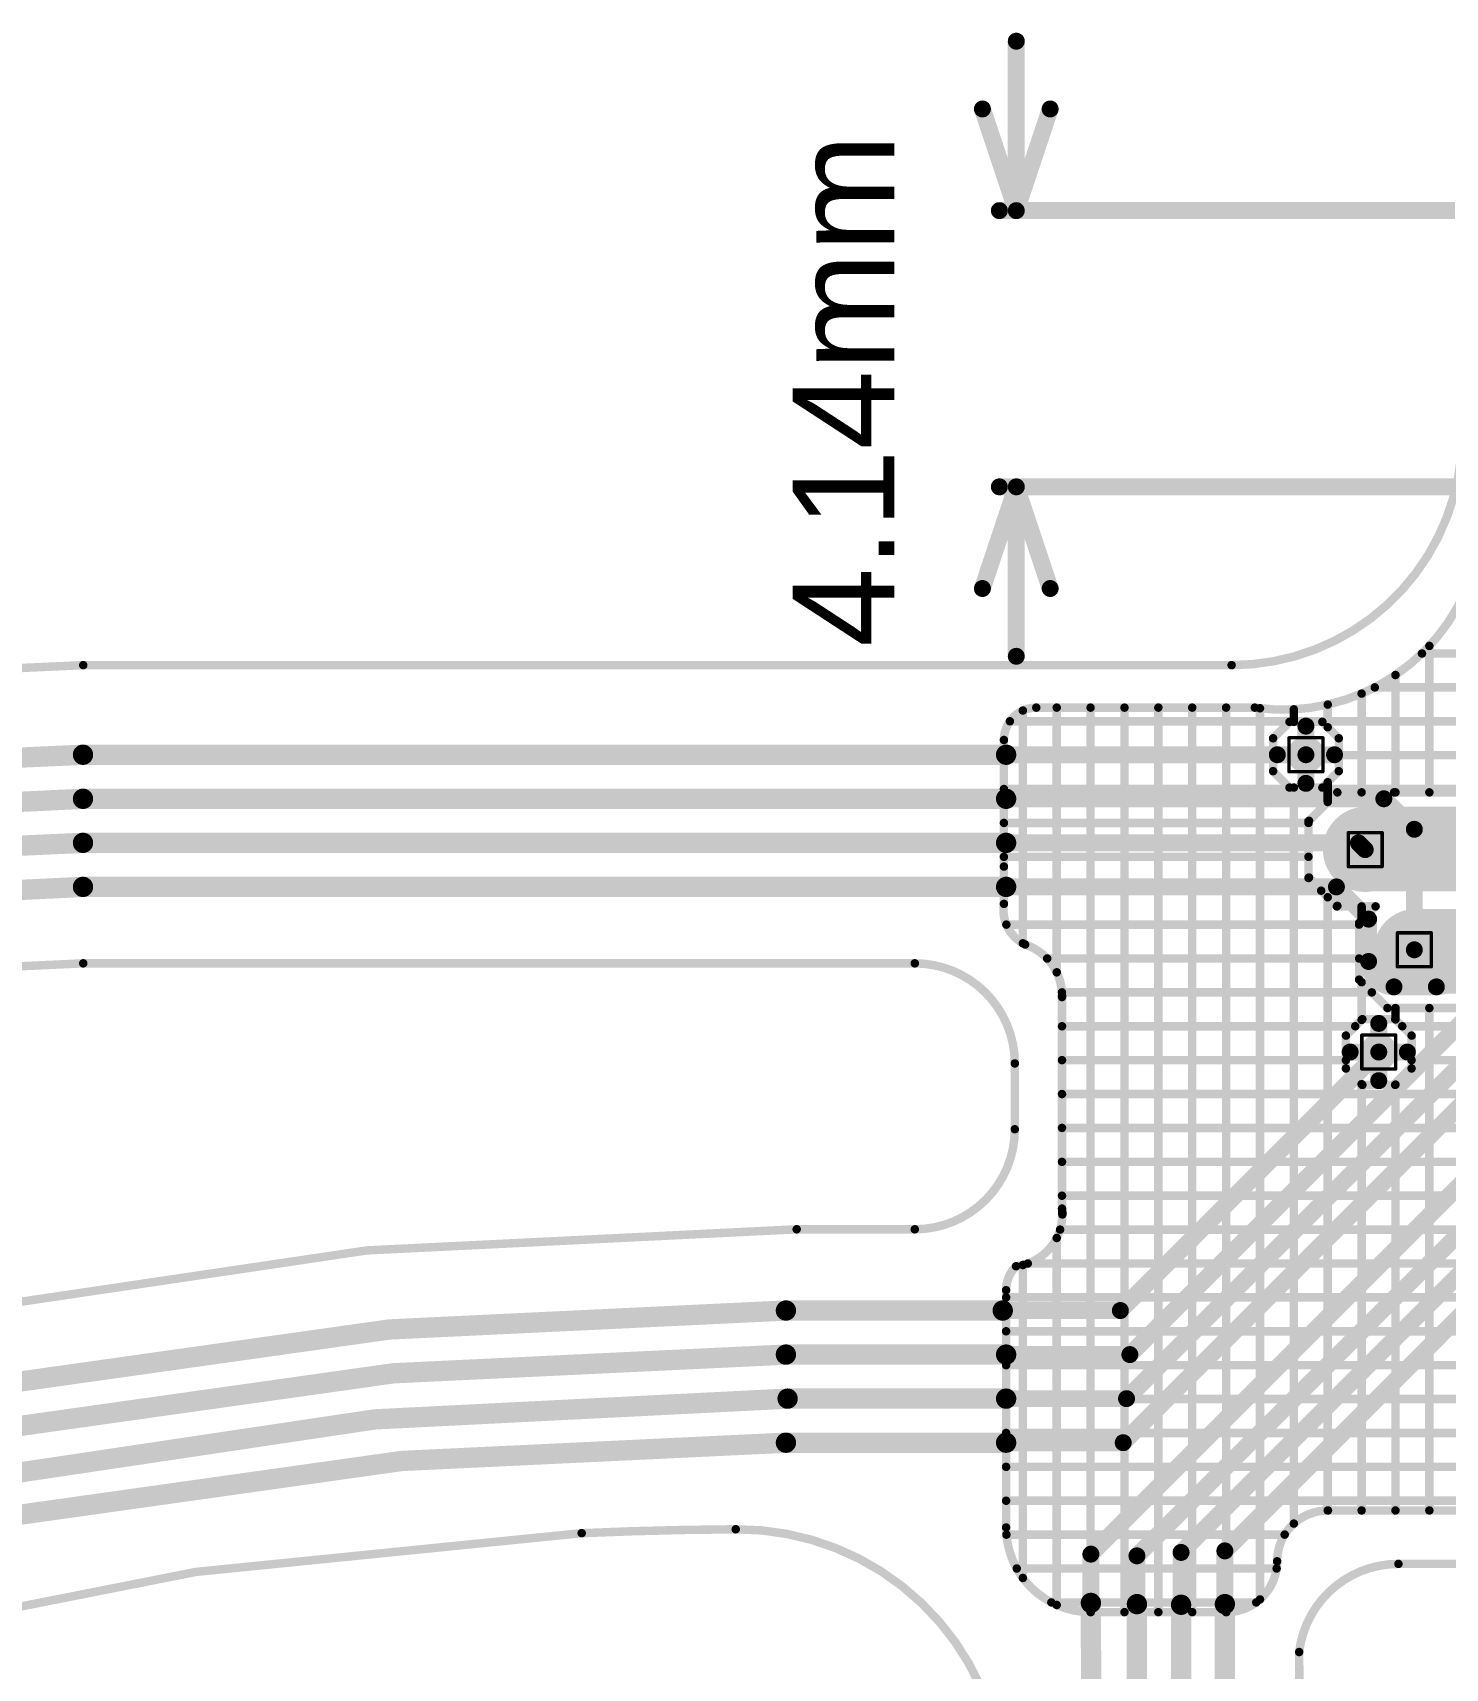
# Model space of a CAD drawing. Header units: inches. Extents: x -3.9 to 9.5, y -7 to 2.6.
# Drawn here: x -0.844 to -0.01, y -0.864 to 0.101 of the extents above; entities that cross this region are included whole.
import ezdxf

# ---------------------------------------------------------------- set-up
doc = ezdxf.new("R2010")
doc.units = ezdxf.units.IN
doc.header["$MEASUREMENT"] = 0
for name, color, linetype in [('Board Outline', 216, 'Continuous'), ('Bottom Layer', 5, 'Continuous'), ('Bottom Solder', 6, 'Continuous'), ('Dimension', 6, 'Continuous'), ('Drill Drawing', 1, 'Continuous'), ('Top Layer', 1, 'Continuous'), ('Top Solder', 216, 'Continuous'), ('Via Holes', 16, 'Continuous')]:
    doc.layers.add(name, color=color, linetype=linetype)
doc.styles.add('Arial', font='', dxfattribs={"height": 0.2})
doc.styles.get('Arial').set_extended_font_data('Arial')

msp = doc.modelspace()

# ---------------------------------------------------------------- hatches: boundary and pattern name
at = {"layer": 'Bottom Layer'}
h = msp.add_hatch(color=5, dxfattribs=at)
edge = h.paths.add_edge_path()
edge.add_arc((-0.0922452, -0.3251133), 0.0068897, 0, 360)
h = msp.add_hatch(color=5, dxfattribs=at)
edge = h.paths.add_edge_path()
edge.add_arc((-0.0572452, -0.3811133), 0.0068897, 0, 360)
h = msp.add_hatch(color=5, dxfattribs=at)
edge = h.paths.add_edge_path()
edge.add_arc((-0.0282452, -0.4402235), 0.0068897, 0, 360)
h = msp.add_hatch(color=5, dxfattribs=at)
edge = h.paths.add_edge_path()
edge.add_arc((-0.0492452, -0.500565), 0.0068897, 0, 360)
at = {"layer": 'Bottom Solder'}
h = msp.add_hatch(color=6, dxfattribs=at)
edge = h.paths.add_edge_path()
edge.add_arc((-0.0922452, -0.3251133), 0.0108897, 0, 360)
h = msp.add_hatch(color=6, dxfattribs=at)
edge = h.paths.add_edge_path()
edge.add_arc((-0.0572452, -0.3811133), 0.0108897, 0, 360)
h = msp.add_hatch(color=6, dxfattribs=at)
edge = h.paths.add_edge_path()
edge.add_arc((-0.0282452, -0.4402235), 0.0108897, 0, 360)
h = msp.add_hatch(color=6, dxfattribs=at)
edge = h.paths.add_edge_path()
edge.add_arc((-0.0492452, -0.500565), 0.0108897, 0, 360)
at = {"layer": 'Top Layer'}
h = msp.add_hatch(color=1, dxfattribs=at)
edge = h.paths.add_edge_path()
edge.add_arc((-0.0922452, -0.3251133), 0.0068897, 0, 360)
h = msp.add_hatch(color=1, dxfattribs=at)
edge = h.paths.add_edge_path()
edge.add_arc((-0.0572452, -0.3811133), 0.0068897, 0, 360)
h = msp.add_hatch(color=1, dxfattribs=at)
edge = h.paths.add_edge_path()
edge.add_arc((-0.0282452, -0.4402235), 0.0068897, 0, 360)
h = msp.add_hatch(color=1, dxfattribs=at)
edge = h.paths.add_edge_path()
edge.add_arc((-0.0492452, -0.500565), 0.0068897, 0, 360)
at = {"layer": 'Top Solder'}
h = msp.add_hatch(color=216, dxfattribs=at)
edge = h.paths.add_edge_path()
edge.add_arc((-0.0922452, -0.3251133), 0.0108897, 0, 360)
h = msp.add_hatch(color=216, dxfattribs=at)
edge = h.paths.add_edge_path()
edge.add_arc((-0.0572452, -0.3811133), 0.0108897, 0, 360)
h = msp.add_hatch(color=216, dxfattribs=at)
edge = h.paths.add_edge_path()
edge.add_arc((-0.0282452, -0.4402235), 0.0108897, 0, 360)
h = msp.add_hatch(color=216, dxfattribs=at)
edge = h.paths.add_edge_path()
edge.add_arc((-0.0492452, -0.500565), 0.0108897, 0, 360)
at = {"layer": 'Via Holes'}
h = msp.add_hatch(color=7, dxfattribs=at)
edge = h.paths.add_edge_path()
edge.add_arc((-0.0922452, -0.3251133), 0.003937, 0, 360)
h = msp.add_hatch(color=7, dxfattribs=at)
edge = h.paths.add_edge_path()
edge.add_arc((-0.0572452, -0.3811133), 0.003937, 0, 360)
h = msp.add_hatch(color=7, dxfattribs=at)
edge = h.paths.add_edge_path()
edge.add_arc((-0.0282452, -0.4402235), 0.003937, 0, 360)
h = msp.add_hatch(color=7, dxfattribs=at)
edge = h.paths.add_edge_path()
edge.add_arc((-0.0492452, -0.500565), 0.003937, 0, 360)

# ---------------------------------------------------------------- linework, layer by layer
at = {"layer": 'Board Outline', "const_width": 0.005}
for points in [[(5e-07, -0.1361202, -0.4142135623828077), (-0.1361192, -0.2722399)], [(-3.551126, -3.0092175, -0.4142195751567328), (-0.8140922, -0.2722399)], [(-3.3751418, -3.0092175, -0.4142199883427267), (-0.8140922, -0.4482241)], [(-0.3231746, -0.4482241, -0.4142135623730951), (-0.2641195, -0.5072792)], [(-0.2641195, -0.5461225, -0.4142135623730951), (-0.3231746, -0.6051776)], [(-2.9821496, -3.1944692, -0.4142090794588383), (-0.3928977, -0.6051777)], [(-0.5198362, -0.7845048, -0.0094298482993003), (-0.4288891, -0.7822143)], [(-0.428889, -0.7822142, -0.4041484180288247), (-0.2705445, -0.9332669)], [(-2.8061654, -3.1944692, -0.3988783474049679), (-0.5198361, -0.7845047)], [(-0.0962543, -0.8546561, -0.3796200265151697), (-0.0376206, -0.8026434)]]:
    msp.add_lwpolyline(points, format="xyb", dxfattribs=at)
for points in [[(-0.8140922, -0.2722398), (-0.1361192, -0.2722398)], [(-0.8140922, -0.4482241), (-0.3231746, -0.4482241)], [(-0.2641195, -0.5461225), (-0.2641195, -0.5072792)], [(-0.3928977, -0.6051777), (-0.3231746, -0.6051777)], [(-0.0376206, -0.8026434), (0.001788, -0.8026434)], [(-0.0962543, -0.8546561), (-0.0958422, -0.8982765)]]:
    msp.add_lwpolyline(points, dxfattribs=at)
at = {"layer": 'Board Outline', "const_width": 0.0025}
for points in [[(-0.8153422, -0.2722398, 1), (-0.8128422, -0.2722398, 1)], [(-0.8153422, -0.2722399, 1), (-0.8128422, -0.2722399, 1)], [(-0.1373692, -0.2722398, 1), (-0.1348692, -0.2722398, 1)], [(-0.1373692, -0.2722399, 1), (-0.1348692, -0.2722399, 1)], [(-0.8153422, -0.4482241, 1), (-0.8128422, -0.4482241, 1)], [(-0.8153422, -0.4482241, 1), (-0.8128422, -0.4482241, 1)], [(-0.3244246, -0.4482241, 1), (-0.3219246, -0.4482241, 1)], [(-0.3244246, -0.4482241, 1), (-0.3219246, -0.4482241, 1)], [(-0.2653695, -0.5072792, 1), (-0.2628695, -0.5072792, 1)], [(-0.2653695, -0.5072792, 1), (-0.2628695, -0.5072792, 1)], [(-0.2653695, -0.5461225, 1), (-0.2628695, -0.5461225, 1)], [(-0.2653695, -0.5461225, 1), (-0.2628695, -0.5461225, 1)], [(-0.3941477, -0.6051777, 1), (-0.3916477, -0.6051777, 1)], [(-0.3941477, -0.6051777, 1), (-0.3916477, -0.6051777, 1)], [(-0.3244246, -0.6051776, 1), (-0.3219246, -0.6051776, 1)], [(-0.3244246, -0.6051777, 1), (-0.3219246, -0.6051777, 1)], [(-0.4301391, -0.7822143, 1), (-0.4276391, -0.7822143, 1)], [(-0.430139, -0.7822142, 1), (-0.427639, -0.7822142, 1)], [(-0.5210862, -0.7845048, 1), (-0.5185862, -0.7845048, 1)], [(-0.5210861, -0.7845047, 1), (-0.5185861, -0.7845047, 1)], [(-0.0388706, -0.8026434, 1), (-0.0363706, -0.8026434, 1)], [(-0.0388706, -0.8026434, 1), (-0.0363706, -0.8026434, 1)], [(-0.0975043, -0.8546561, 1), (-0.0950043, -0.8546561, 1)], [(-0.0975043, -0.8546561, 1), (-0.0950043, -0.8546561, 1)]]:
    msp.add_lwpolyline(points, format="xyb", close=True, dxfattribs=at)
at = {"layer": 'Bottom Layer'}
for points, const_width in [([(-3.5013654, -3.0092175, -0.4142135623730951), (-0.8142452, -0.3251133)], 0.012), ([(-3.4760404, -3.0091133, -0.4142135513537978), (-0.8142452, -0.3511134)], 0.012), ([(-3.4504499, -3.0091133, -0.4142135734834939), (-0.8142452, -0.3771133)], 0.012), ([(-3.4240733, -3.0083286, -0.4142135286851717), (-0.8142454, -0.4031134)], 0.012), ([(-0.0402452, -0.4621133, -0.4142135623730951), (-0.0552452, -0.4471133)], 0.01), ([(-0.0002452, -0.4471133, -0.4142135623730951), (-0.0152452, -0.4621133)], 0.01), ([(-2.9326547, -3.1941133, -0.4142135739342706), (-0.3992452, -0.6531133)], 0.012), ([(-2.9070641, -3.1941133, -0.4142135623897687), (-0.3992452, -0.6791134)], 0.012), ([(-2.8814735, -3.1936967, -0.4142135505909564), (-0.3982452, -0.7051133)], 0.012), ([(-2.8544696, -3.1926964, -0.4142135861855677), (-0.3992452, -0.7311134)], 0.012)]:
    msp.add_lwpolyline(points, format="xyb", dxfattribs=dict(at, const_width=const_width))
for points, const_width in [([(-0.8142452, -0.3251133), (-0.2692452, -0.3251133)], 0.012), ([(-0.2692452, -0.3251133), (-0.0922452, -0.3251133)], 0.01), ([(-0.8142452, -0.3511134), (-0.2692452, -0.3511134)], 0.012), ([(-0.2692452, -0.3511134), (-0.0462451, -0.3511134)], 0.01), ([(-0.0462451, -0.3511134), (-0.0282452, -0.3691133)], 0.01), ([(-0.0282452, -0.4402235), (-0.0282452, -0.3691133)], 0.01), ([(-0.8142452, -0.3771133), (-0.2692452, -0.3771133)], 0.012), ([(-0.2692452, -0.3771133), (-0.0612452, -0.3771133)], 0.01), ([(-0.0612452, -0.3771133), (-0.0572452, -0.3811133)], 0.01), ([(-0.8142452, -0.4031133), (-0.2692452, -0.4031133)], 0.012), ([(-0.2692452, -0.4031133), (-0.0742451, -0.4031133)], 0.01), ([(-0.0742451, -0.4031133), (-0.0552452, -0.4221132)], 0.01), ([(-0.0552452, -0.4471133), (-0.0552452, -0.4221132)], 0.01), ([(-0.2001204, -0.7311133), (0.098495, -0.4324979)], 0.01), ([(-0.198162, -0.7051133), (0.0396446, -0.4673067)], 0.01), ([(-0.1962037, -0.6791134), (0.0200317, -0.462878)], 0.01), ([(-0.1920123, -0.7978804), (0.1379989, -0.4678692)], 0.01), ([(-0.0402452, -0.4621133), (-0.0152452, -0.4621133)], 0.01), ([(-0.1659548, -0.7958645), (0.157684, -0.4722257)], 0.01), ([(-0.1400978, -0.7949659), (0.1772351, -0.477633)], 0.01), ([(-0.2192072, -0.7968746), (0.0789438, -0.4987236)], 0.01), ([(-0.2017935, -0.6531133), (-0.0492452, -0.500565)], 0.01), ([(-0.3992452, -0.6531133), (-0.2712452, -0.6531133)], 0.012), ([(-0.2712452, -0.6531133), (-0.2017935, -0.6531133)], 0.01), ([(-0.3992452, -0.6791134), (-0.2692452, -0.6791134)], 0.012), ([(-0.2692452, -0.6791134), (-0.1962037, -0.6791134)], 0.01), ([(-0.3982452, -0.7051133), (-0.2692452, -0.7051133)], 0.012), ([(-0.2692452, -0.7051133), (-0.198162, -0.7051133)], 0.01), ([(-0.3992452, -0.7311133), (-0.2692452, -0.7311133)], 0.012), ([(-0.2692452, -0.7311133), (-0.2001204, -0.7311133)], 0.01), ([(-0.1659548, -0.826736), (-0.1659548, -0.7958645)], 0.01), ([(-0.1400978, -0.8263816), (-0.1400978, -0.7949659)], 0.01), ([(-0.2192072, -0.8256716), (-0.2192072, -0.7968746)], 0.01), ([(-0.1920123, -0.8263816), (-0.1920123, -0.7978804)], 0.01), ([(-0.2192072, -0.8256716), (-0.2186775, -1.0279623)], 0.012), ([(-0.1920123, -1.0265211), (-0.1920123, -0.8263816)], 0.012), ([(-0.1400978, -1.0330926), (-0.1400978, -0.8263816)], 0.012), ([(-0.1659548, -1.0394253), (-0.1659548, -0.826736)], 0.012)]:
    msp.add_lwpolyline(points, dxfattribs=dict(at, const_width=const_width))
for points, const_width in [([(-0.8172452, -0.3251133, 1), (-0.8112452, -0.3251133, 1)], 0.006), ([(-0.8172452, -0.3251133, 1), (-0.8112452, -0.3251133, 1)], 0.006), ([(-0.2722452, -0.3251133, 1), (-0.2662452, -0.3251133, 1)], 0.006), ([(-0.2717452, -0.3251133, 1), (-0.2667452, -0.3251133, 1)], 0.005), ([(-0.0947452, -0.3251133, 1), (-0.0897452, -0.3251133, 1)], 0.005), ([(-0.8172452, -0.3511134, 1), (-0.8112452, -0.3511134, 1)], 0.006), ([(-0.8172452, -0.3511134, 1), (-0.8112452, -0.3511134, 1)], 0.006), ([(-0.2722452, -0.3511134, 1), (-0.2662452, -0.3511134, 1)], 0.006), ([(-0.2717452, -0.3511134, 1), (-0.2667452, -0.3511134, 1)], 0.005), ([(-0.0487451, -0.3511134, 1), (-0.0437451, -0.3511134, 1)], 0.005), ([(-0.0487451, -0.3511134, 1), (-0.0437451, -0.3511134, 1)], 0.005), ([(-0.0307452, -0.3691133, 1), (-0.0257452, -0.3691133, 1)], 0.005), ([(-0.0307452, -0.3691133, 1), (-0.0257452, -0.3691133, 1)], 0.005), ([(-0.8172452, -0.3771133, 1), (-0.8112452, -0.3771133, 1)], 0.006), ([(-0.8172452, -0.3771133, 1), (-0.8112452, -0.3771133, 1)], 0.006), ([(-0.2722452, -0.3771133, 1), (-0.2662452, -0.3771133, 1)], 0.006), ([(-0.2717452, -0.3771133, 1), (-0.2667452, -0.3771133, 1)], 0.005), ([(-0.0637452, -0.3771133, 1), (-0.0587452, -0.3771133, 1)], 0.005), ([(-0.0637452, -0.3771133, 1), (-0.0587452, -0.3771133, 1)], 0.005), ([(-0.0597452, -0.3811133, 1), (-0.0547452, -0.3811133, 1)], 0.005), ([(-0.8172454, -0.4031134, 1), (-0.8112454, -0.4031134, 1)], 0.006), ([(-0.8172452, -0.4031133, 1), (-0.8112452, -0.4031133, 1)], 0.006), ([(-0.2722452, -0.4031133, 1), (-0.2662452, -0.4031133, 1)], 0.006), ([(-0.2717452, -0.4031133, 1), (-0.2667452, -0.4031133, 1)], 0.005), ([(-0.0767451, -0.4031133, 1), (-0.0717451, -0.4031133, 1)], 0.005), ([(-0.0767451, -0.4031133, 1), (-0.0717451, -0.4031133, 1)], 0.005), ([(-0.0577452, -0.4221132, 1), (-0.0527452, -0.4221132, 1)], 0.005), ([(-0.0577452, -0.4221132, 1), (-0.0527452, -0.4221132, 1)], 0.005), ([(-0.0577452, -0.4471133, 1), (-0.0527452, -0.4471133, 1)], 0.005), ([(-0.0577452, -0.4471133, 1), (-0.0527452, -0.4471133, 1)], 0.005), ([(-0.0307452, -0.4402235, 1), (-0.0257452, -0.4402235, 1)], 0.005), ([(-0.0427452, -0.4621133, 1), (-0.0377452, -0.4621133, 1)], 0.005), ([(-0.0427452, -0.4621133, 1), (-0.0377452, -0.4621133, 1)], 0.005), ([(-0.0177452, -0.4621133, 1), (-0.0127452, -0.4621133, 1)], 0.005), ([(-0.0177452, -0.4621133, 1), (-0.0127452, -0.4621133, 1)], 0.005), ([(-0.0517452, -0.500565, 1), (-0.0467452, -0.500565, 1)], 0.005), ([(-0.4022452, -0.6531133, 1), (-0.3962452, -0.6531133, 1)], 0.006), ([(-0.4022452, -0.6531133, 1), (-0.3962452, -0.6531133, 1)], 0.006), ([(-0.2742452, -0.6531133, 1), (-0.2682452, -0.6531133, 1)], 0.006), ([(-0.2737452, -0.6531133, 1), (-0.2687452, -0.6531133, 1)], 0.005), ([(-0.2042935, -0.6531133, 1), (-0.1992935, -0.6531133, 1)], 0.005), ([(-0.2042935, -0.6531133, 1), (-0.1992935, -0.6531133, 1)], 0.005), ([(-0.4022452, -0.6791134, 1), (-0.3962452, -0.6791134, 1)], 0.006), ([(-0.4022452, -0.6791134, 1), (-0.3962452, -0.6791134, 1)], 0.006), ([(-0.2722452, -0.6791134, 1), (-0.2662452, -0.6791134, 1)], 0.006), ([(-0.2717452, -0.6791134, 1), (-0.2667452, -0.6791134, 1)], 0.005), ([(-0.1987037, -0.6791134, 1), (-0.1937037, -0.6791134, 1)], 0.005), ([(-0.1987037, -0.6791134, 1), (-0.1937037, -0.6791134, 1)], 0.005), ([(-0.4012452, -0.7051133, 1), (-0.3952452, -0.7051133, 1)], 0.006), ([(-0.4012452, -0.7051133, 1), (-0.3952452, -0.7051133, 1)], 0.006), ([(-0.2722452, -0.7051133, 1), (-0.2662452, -0.7051133, 1)], 0.006), ([(-0.2717452, -0.7051133, 1), (-0.2667452, -0.7051133, 1)], 0.005), ([(-0.200662, -0.7051133, 1), (-0.195662, -0.7051133, 1)], 0.005), ([(-0.200662, -0.7051133, 1), (-0.195662, -0.7051133, 1)], 0.005), ([(-0.4022452, -0.7311133, 1), (-0.3962452, -0.7311133, 1)], 0.006), ([(-0.4022452, -0.7311134, 1), (-0.3962452, -0.7311134, 1)], 0.006), ([(-0.2722452, -0.7311133, 1), (-0.2662452, -0.7311133, 1)], 0.006), ([(-0.2717452, -0.7311133, 1), (-0.2667452, -0.7311133, 1)], 0.005), ([(-0.2026204, -0.7311133, 1), (-0.1976204, -0.7311133, 1)], 0.005), ([(-0.2026204, -0.7311133, 1), (-0.1976204, -0.7311133, 1)], 0.005), ([(-0.1684548, -0.7958645, 1), (-0.1634548, -0.7958645, 1)], 0.005), ([(-0.1684548, -0.7958645, 1), (-0.1634548, -0.7958645, 1)], 0.005), ([(-0.1425978, -0.7949659, 1), (-0.1375978, -0.7949659, 1)], 0.005), ([(-0.1425978, -0.7949659, 1), (-0.1375978, -0.7949659, 1)], 0.005), ([(-0.2217072, -0.7968746, 1), (-0.2167072, -0.7968746, 1)], 0.005), ([(-0.2217072, -0.7968746, 1), (-0.2167072, -0.7968746, 1)], 0.005), ([(-0.1945123, -0.7978804, 1), (-0.1895123, -0.7978804, 1)], 0.005), ([(-0.1945123, -0.7978804, 1), (-0.1895123, -0.7978804, 1)], 0.005), ([(-0.2222072, -0.8256716, 1), (-0.2162072, -0.8256716, 1)], 0.006), ([(-0.1950123, -0.8263816, 1), (-0.1890123, -0.8263816, 1)], 0.006), ([(-0.1430978, -0.8263816, 1), (-0.1370978, -0.8263816, 1)], 0.006), ([(-0.2217072, -0.8256716, 1), (-0.2167072, -0.8256716, 1)], 0.005), ([(-0.1945123, -0.8263816, 1), (-0.1895123, -0.8263816, 1)], 0.005), ([(-0.1689548, -0.826736, 1), (-0.1629548, -0.826736, 1)], 0.006), ([(-0.1684548, -0.826736, 1), (-0.1634548, -0.826736, 1)], 0.005), ([(-0.1425978, -0.8263816, 1), (-0.1375978, -0.8263816, 1)], 0.005)]:
    msp.add_lwpolyline(points, format="xyb", close=True, dxfattribs=dict(at, const_width=const_width))
at = {"layer": 'Dimension', "const_width": 0.01}
for points in [[(-0.2632452, -0.0040132), (-0.2632452, 0.0959868)], [(-0.2832452, 0.0559868), (-0.2632452, -0.0040132)], [(-0.2632452, -0.0040132), (-0.2432452, 0.0559868)], [(-0.2732452, -0.0040132), (-0.00432, -0.0040132)], [(-0.2832452, -0.2270132), (-0.2632452, -0.1670132)], [(-0.2732452, -0.1670132), (-0.00432, -0.1670132)], [(-0.2632452, -0.1670132), (-0.2432452, -0.2270132)], [(-0.2632452, -0.2670132), (-0.2632452, -0.1670132)]]:
    msp.add_lwpolyline(points, dxfattribs=at)
at = {"layer": 'Dimension', "const_width": 0.005}
for points in [[(-0.2657452, 0.0959868, 1), (-0.2607452, 0.0959868, 1)], [(-0.2857452, 0.0559868, 1), (-0.2807452, 0.0559868, 1)], [(-0.2457452, 0.0559868, 1), (-0.2407452, 0.0559868, 1)], [(-0.2757452, -0.0040132, 1), (-0.2707452, -0.0040132, 1)], [(-0.2657452, -0.0040132, 1), (-0.2607452, -0.0040132, 1)], [(-0.2657452, -0.0040132, 1), (-0.2607452, -0.0040132, 1)], [(-0.2657452, -0.0040132, 1), (-0.2607452, -0.0040132, 1)], [(-0.2757452, -0.1670132, 1), (-0.2707452, -0.1670132, 1)], [(-0.2657452, -0.1670132, 1), (-0.2607452, -0.1670132, 1)], [(-0.2657452, -0.1670132, 1), (-0.2607452, -0.1670132, 1)], [(-0.2657452, -0.1670132, 1), (-0.2607452, -0.1670132, 1)], [(-0.2857452, -0.2270132, 1), (-0.2807452, -0.2270132, 1)], [(-0.2457452, -0.2270132, 1), (-0.2407452, -0.2270132, 1)], [(-0.2657452, -0.2670132, 1), (-0.2607452, -0.2670132, 1)]]:
    msp.add_lwpolyline(points, format="xyb", close=True, dxfattribs=at)
at = {"layer": 'Drill Drawing', "const_width": 0.002}
for points in [[(-0.1022452, -0.3151133), (-0.0822452, -0.3151133)], [(-0.1022452, -0.3351133), (-0.1022452, -0.3151133)], [(-0.0822452, -0.3351133), (-0.0822452, -0.3151133)], [(-0.1022452, -0.3351133), (-0.0822452, -0.3351133)], [(-0.0672452, -0.3711133), (-0.0472452, -0.3711133)], [(-0.0672452, -0.3911133), (-0.0672452, -0.3711133)], [(-0.0472452, -0.3911133), (-0.0472452, -0.3711133)], [(-0.0672452, -0.3911133), (-0.0472452, -0.3911133)], [(-0.0382452, -0.4302235), (-0.0182452, -0.4302235)], [(-0.0382452, -0.4502235), (-0.0382452, -0.4302235)], [(-0.0182452, -0.4502235), (-0.0182452, -0.4302235)], [(-0.0382452, -0.4502235), (-0.0182452, -0.4502235)], [(-0.0592452, -0.490565), (-0.0392452, -0.490565)], [(-0.0592452, -0.510565), (-0.0592452, -0.490565)], [(-0.0392452, -0.510565), (-0.0392452, -0.490565)], [(-0.0592452, -0.510565), (-0.0392452, -0.510565)]]:
    msp.add_lwpolyline(points, dxfattribs=at)
at = {"layer": 'Drill Drawing', "const_width": 0.001}
for points in [[(-0.1027452, -0.3151133, 1), (-0.1017452, -0.3151133, 1)], [(-0.1027452, -0.3151133, 1), (-0.1017452, -0.3151133, 1)], [(-0.0827452, -0.3151133, 1), (-0.0817452, -0.3151133, 1)], [(-0.0827452, -0.3151133, 1), (-0.0817452, -0.3151133, 1)], [(-0.1027452, -0.3351133, 1), (-0.1017452, -0.3351133, 1)], [(-0.1027452, -0.3351133, 1), (-0.1017452, -0.3351133, 1)], [(-0.0827452, -0.3351133, 1), (-0.0817452, -0.3351133, 1)], [(-0.0827452, -0.3351133, 1), (-0.0817452, -0.3351133, 1)], [(-0.0677452, -0.3711133, 1), (-0.0667452, -0.3711133, 1)], [(-0.0677452, -0.3711133, 1), (-0.0667452, -0.3711133, 1)], [(-0.0477452, -0.3711133, 1), (-0.0467452, -0.3711133, 1)], [(-0.0477452, -0.3711133, 1), (-0.0467452, -0.3711133, 1)], [(-0.0677452, -0.3911133, 1), (-0.0667452, -0.3911133, 1)], [(-0.0677452, -0.3911133, 1), (-0.0667452, -0.3911133, 1)], [(-0.0477452, -0.3911133, 1), (-0.0467452, -0.3911133, 1)], [(-0.0477452, -0.3911133, 1), (-0.0467452, -0.3911133, 1)], [(-0.0387452, -0.4302235, 1), (-0.0377452, -0.4302235, 1)], [(-0.0387452, -0.4302235, 1), (-0.0377452, -0.4302235, 1)], [(-0.0187452, -0.4302235, 1), (-0.0177452, -0.4302235, 1)], [(-0.0187452, -0.4302235, 1), (-0.0177452, -0.4302235, 1)], [(-0.0387452, -0.4502235, 1), (-0.0377452, -0.4502235, 1)], [(-0.0387452, -0.4502235, 1), (-0.0377452, -0.4502235, 1)], [(-0.0187452, -0.4502235, 1), (-0.0177452, -0.4502235, 1)], [(-0.0187452, -0.4502235, 1), (-0.0177452, -0.4502235, 1)], [(-0.0597452, -0.490565, 1), (-0.0587452, -0.490565, 1)], [(-0.0597452, -0.490565, 1), (-0.0587452, -0.490565, 1)], [(-0.0397452, -0.490565, 1), (-0.0387452, -0.490565, 1)], [(-0.0397452, -0.490565, 1), (-0.0387452, -0.490565, 1)], [(-0.0597452, -0.510565, 1), (-0.0587452, -0.510565, 1)], [(-0.0597452, -0.510565, 1), (-0.0587452, -0.510565, 1)], [(-0.0397452, -0.510565, 1), (-0.0387452, -0.510565, 1)], [(-0.0397452, -0.510565, 1), (-0.0387452, -0.510565, 1)]]:
    msp.add_lwpolyline(points, format="xyb", close=True, dxfattribs=at)
at = {"layer": 'Top Layer', "const_width": 0.005}
for points in [[(0.0110309, -0.1970451, -0.4149689912103235), (-0.1223819, -0.2973142)], [(-0.2705446, -0.3164126, -0.4142259198389018), (-0.2514462, -0.2973144)], [(-0.2580446, -0.4371136, -0.3304418517283373), (-0.2705445, -0.4131134)], [(-0.2580447, -0.4371137, -0.323480402096198), (-0.2362348, -0.4672974)], [(-0.2360536, -0.596401, -0.3818721439830799), (-0.2633874, -0.6269712)], [(-0.2362452, -0.592973, -0.0279245001487545), (-0.2360536, -0.596401)], [(-0.2692452, -0.6411131, -0.1989134102502996), (-0.2633874, -0.6269713)], [(-0.1092454, -0.8011136, -0.4145400648940195), (-0.0792453, -0.7711136)], [(-0.2192516, -0.8311133, -0.4142135623730951), (-0.2692452, -0.7811197)], [(-0.1092455, -0.80113, -0.4143753141775983), (-0.1392454, -0.8311133)]]:
    msp.add_lwpolyline(points, format="xyb", dxfattribs=at)
at = {"layer": 'Top Layer'}
for points, const_width in [([(-0.019376, -0.3473141), (-0.019376, -0.2609075)], 0.005), ([(-0.0237449, -0.2653628), (0.673076, -0.2653628)], 0.005), ([(-0.039376, -0.3473141), (-0.039376, -0.2780836)], 0.005), ([(-0.059376, -0.3473141), (-0.059376, -0.2890261)], 0.005), ([(-0.0515995, -0.2853628), (0.6994333, -0.2853628)], 0.005), ([(-0.259376, -0.4364112), (-0.259376, -0.2990383)], 0.005), ([(-0.2514461, -0.2973142), (-0.122382, -0.2973142)], 0.005), ([(-0.239376, -0.4535185), (-0.239376, -0.2973142)], 0.005), ([(-0.219376, -0.8311131), (-0.219376, -0.2973142)], 0.005), ([(-0.199376, -0.8311133), (-0.199376, -0.2973142)], 0.005), ([(-0.179376, -0.8311133), (-0.179376, -0.2973142)], 0.005), ([(-0.159376, -0.8311133), (-0.159376, -0.2973142)], 0.005), ([(-0.139376, -0.8311133), (-0.139376, -0.2973142)], 0.005), ([(-0.119376, -0.8235992), (-0.119376, -0.2977051)], 0.005), ([(-0.099376, -0.3057235), (-0.099376, -0.2983347)], 0.005), ([(-0.079376, -0.3088978), (-0.079376, -0.2955305)], 0.005), ([(-0.2670236, -0.3053628), (0.0656096, -0.3053628)], 0.005), ([(-0.111635, -0.3154184), (-0.1019401, -0.3057235)], 0.005), ([(-0.1019401, -0.3057235), (-0.0825503, -0.3057235)], 0.005), ([(-0.0922452, -0.3251133), (-0.0922452, -0.3082236)], 0.01), ([(-0.0825503, -0.3057235), (-0.0728554, -0.3154184)], 0.005), ([(-0.2705446, -0.3164126), (-0.2705445, -0.3911133)], 0.005), ([(-0.111635, -0.3348082), (-0.111635, -0.3154184)], 0.005), ([(-0.0728554, -0.3348082), (-0.0728554, -0.3154184)], 0.005), ([(-0.2705446, -0.3253628), (-0.111635, -0.3253628)], 0.005), ([(-0.1091349, -0.3251133), (-0.0922452, -0.3251133)], 0.01), ([(-0.0922452, -0.3251133), (-0.0753555, -0.3251133)], 0.01), ([(-0.0922452, -0.342003), (-0.0922452, -0.3251133)], 0.01), ([(-0.0728554, -0.3253628), (0.059554, -0.3253628)], 0.005), ([(-0.111635, -0.3348082), (-0.1019401, -0.3445031)], 0.005), ([(-0.0825503, -0.3445031), (-0.0728554, -0.3348082)], 0.005), ([(-0.2705446, -0.3453628), (0.9307542, -0.3453628)], 0.005), ([(-0.1019401, -0.3445031), (-0.0825503, -0.3445031)], 0.005), ([(-0.099376, -0.7788611), (-0.099376, -0.3445031)], 0.005), ([(-0.090446, -0.3640641), (-0.073696, -0.3473141)], 0.005), ([(-0.090446, -0.3640641), (-0.073696, -0.3473141)], 0.005), ([(-0.079376, -0.3529941), (-0.079376, -0.3413288)], 0.005), ([(-0.073696, -0.3473141), (-0.040196, -0.3473141)], 0.005), ([(-0.073696, -0.3473141), (-0.040196, -0.3473141)], 0.005), ([(-0.040196, -0.3473141), (0.0228946, -0.3473141)], 0.005), ([(-0.0572452, -0.3811133), (-0.056946, -0.3808141)], 0.05), ([(-0.056946, -0.3808141), (0.0396446, -0.3808141)], 0.05), ([(-0.2705445, -0.3653628), (-0.0907452, -0.3653628)], 0.005), ([(-0.0907452, -0.3978633), (-0.0907452, -0.3643633)], 0.005), ([(-0.2705445, -0.3853628), (-0.0907452, -0.3853628)], 0.005), ([(-0.2705445, -0.4131133), (-0.2705445, -0.3911133)], 0.005), ([(-0.0907452, -0.3978633), (-0.0739952, -0.4146133)], 0.005), ([(-0.090446, -0.3975641), (-0.073696, -0.4143141)], 0.005), ([(-0.2705445, -0.4053628), (-0.0832457, -0.4053628)], 0.005), ([(-0.079376, -0.7711138), (-0.079376, -0.4092325)], 0.005), ([(-0.0739952, -0.4146133), (-0.0511054, -0.4146133)], 0.005), ([(-0.0608554, -0.4243633), (-0.0511054, -0.4146133)], 0.005), ([(-0.059376, -0.4228839), (-0.059376, -0.4146133)], 0.005), ([(-0.269106, -0.4253628), (-0.0608554, -0.4253628)], 0.005), ([(-0.0608554, -0.4578633), (-0.0608554, -0.4243633)], 0.005), ([(-0.0273554, -0.4411133), (0.0207548, -0.4411133)], 0.05), ([(-0.2450139, -0.4453628), (-0.0608554, -0.4453628)], 0.005), ([(-0.2362937, -0.4653628), (-0.0533559, -0.4653628)], 0.005), ([(-0.0608554, -0.4578633), (-0.0441054, -0.4746133)], 0.005), ([(-0.059376, -0.4816111), (-0.059376, -0.4593427)], 0.005), ([(-0.2362452, -0.5929729), (-0.2362452, -0.4681133)], 0.005), ([(-0.0441054, -0.4746133), (0.0040048, -0.4746133)], 0.005), ([(-0.039376, -0.4813495), (-0.039376, -0.4746133)], 0.005), ([(-0.019376, -0.7711134), (-0.019376, -0.4746133)], 0.005), ([(-0.068635, -0.4908701), (-0.0589401, -0.4811752)], 0.005), ([(-0.0589401, -0.4811752), (-0.0395503, -0.4811752)], 0.005), ([(-0.0492452, -0.500565), (-0.0492452, -0.4836753)], 0.01), ([(-0.0395503, -0.4811752), (-0.0298554, -0.4908701)], 0.005), ([(-0.2362452, -0.4853628), (-0.0631277, -0.4853628)], 0.005), ([(-0.068635, -0.5102599), (-0.068635, -0.4908701)], 0.005), ([(-0.0353627, -0.4853628), (0.0632199, -0.4853628)], 0.005), ([(-0.0298554, -0.5102599), (-0.0298554, -0.4908701)], 0.005), ([(-0.0661349, -0.500565), (-0.0492452, -0.500565)], 0.01), ([(-0.0492452, -0.500565), (-0.0323555, -0.500565)], 0.01), ([(-0.0492452, -0.5174547), (-0.0492452, -0.500565)], 0.01), ([(-0.2362452, -0.5053628), (-0.068635, -0.5053628)], 0.005), ([(-0.068635, -0.5102599), (-0.0589401, -0.5199548)], 0.005), ([(-0.0395503, -0.5199548), (-0.0298554, -0.5102599)], 0.005), ([(-0.0298554, -0.5053628), (0.059554, -0.5053628)], 0.005), ([(-0.059376, -0.7711135), (-0.059376, -0.5195189)], 0.005), ([(-0.0589401, -0.5199548), (-0.0395503, -0.5199548)], 0.005), ([(-0.039376, -0.7711134), (-0.039376, -0.5197805)], 0.005), ([(-0.2362452, -0.5253628), (0.8807546, -0.5253628)], 0.005), ([(-0.2362452, -0.5453628), (0.8807546, -0.5453628)], 0.005), ([(-0.2362452, -0.5653628), (0.8807546, -0.5653628)], 0.005), ([(-0.2362452, -0.5853628), (0.8807546, -0.5853628)], 0.005), ([(-0.239376, -0.826884), (-0.239376, -0.6103067)], 0.005), ([(-0.237388, -0.6053628), (0.881424, -0.6053628)], 0.005), ([(-0.259376, -0.8109424), (-0.259376, -0.6262497)], 0.005), ([(-0.2564471, -0.6253628), (0.8922471, -0.6253628)], 0.005), ([(-0.2692452, -0.7811134), (-0.2692452, -0.6411133)], 0.005), ([(-0.2692452, -0.6453628), (0.9273972, -0.6453628)], 0.005), ([(-0.2692452, -0.6653628), (0.930131, -0.6653628)], 0.005), ([(-0.2692452, -0.6853628), (0.9303705, -0.6853628)], 0.005), ([(-0.2692452, -0.7053628), (0.9303703, -0.7053628)], 0.005), ([(-0.2692452, -0.7253628), (0.9307548, -0.7253628)], 0.005), ([(-0.2692452, -0.7453628), (0.9307547, -0.7453628)], 0.005), ([(-0.2692452, -0.7653628), (0.9307547, -0.7653628)], 0.005), ([(-0.0792453, -0.7711135), (0.0507548, -0.7711133)], 0.005), ([(-0.2690648, -0.7853628), (-0.1047854, -0.7853628)], 0.005), ([(-0.2629738, -0.8053628), (-0.1095458, -0.8053628)], 0.005), ([(-0.2425305, -0.8253628), (-0.1215718, -0.8253628)], 0.005), ([(-0.2192453, -0.8311133), (-0.1392453, -0.8311133)], 0.005)]:
    msp.add_lwpolyline(points, dxfattribs=dict(at, const_width=const_width))
for points, const_width in [([(-0.020626, -0.2609075, 1), (-0.018126, -0.2609075, 1)], 0.0025), ([(-0.0249949, -0.2653628, 1), (-0.0224949, -0.2653628, 1)], 0.0025), ([(-0.040626, -0.2780836, 1), (-0.038126, -0.2780836, 1)], 0.0025), ([(-0.060626, -0.2890261, 1), (-0.058126, -0.2890261, 1)], 0.0025), ([(-0.0528495, -0.2853628, 1), (-0.0503495, -0.2853628, 1)], 0.0025), ([(-0.260626, -0.2990383, 1), (-0.258126, -0.2990383, 1)], 0.0025), ([(-0.2526962, -0.2973144, 1), (-0.2501962, -0.2973144, 1)], 0.0025), ([(-0.2526961, -0.2973142, 1), (-0.2501961, -0.2973142, 1)], 0.0025), ([(-0.240626, -0.2973142, 1), (-0.238126, -0.2973142, 1)], 0.0025), ([(-0.220626, -0.2973142, 1), (-0.218126, -0.2973142, 1)], 0.0025), ([(-0.200626, -0.2973142, 1), (-0.198126, -0.2973142, 1)], 0.0025), ([(-0.180626, -0.2973142, 1), (-0.178126, -0.2973142, 1)], 0.0025), ([(-0.160626, -0.2973142, 1), (-0.158126, -0.2973142, 1)], 0.0025), ([(-0.140626, -0.2973142, 1), (-0.138126, -0.2973142, 1)], 0.0025), ([(-0.123632, -0.2973142, 1), (-0.121132, -0.2973142, 1)], 0.0025), ([(-0.1236319, -0.2973142, 1), (-0.1211319, -0.2973142, 1)], 0.0025), ([(-0.120626, -0.2977051, 1), (-0.118126, -0.2977051, 1)], 0.0025), ([(-0.100626, -0.2983347, 1), (-0.098126, -0.2983347, 1)], 0.0025), ([(-0.080626, -0.2955305, 1), (-0.078126, -0.2955305, 1)], 0.0025), ([(-0.2682736, -0.3053628, 1), (-0.2657736, -0.3053628, 1)], 0.0025), ([(-0.1031901, -0.3057235, 1), (-0.1006901, -0.3057235, 1)], 0.0025), ([(-0.1031901, -0.3057235, 1), (-0.1006901, -0.3057235, 1)], 0.0025), ([(-0.100626, -0.3057235, 1), (-0.098126, -0.3057235, 1)], 0.0025), ([(-0.0947452, -0.3082236, 1), (-0.0897452, -0.3082236, 1)], 0.005), ([(-0.0838003, -0.3057235, 1), (-0.0813003, -0.3057235, 1)], 0.0025), ([(-0.0838003, -0.3057235, 1), (-0.0813003, -0.3057235, 1)], 0.0025), ([(-0.080626, -0.3088978, 1), (-0.078126, -0.3088978, 1)], 0.0025), ([(-0.2717946, -0.3164126, 1), (-0.2692946, -0.3164126, 1)], 0.0025), ([(-0.2717946, -0.3164126, 1), (-0.2692946, -0.3164126, 1)], 0.0025), ([(-0.112885, -0.3154184, 1), (-0.110385, -0.3154184, 1)], 0.0025), ([(-0.112885, -0.3154184, 1), (-0.110385, -0.3154184, 1)], 0.0025), ([(-0.0741054, -0.3154184, 1), (-0.0716054, -0.3154184, 1)], 0.0025), ([(-0.0741054, -0.3154184, 1), (-0.0716054, -0.3154184, 1)], 0.0025), ([(-0.2717946, -0.3253628, 1), (-0.2692946, -0.3253628, 1)], 0.0025), ([(-0.112885, -0.3253628, 1), (-0.110385, -0.3253628, 1)], 0.0025), ([(-0.1116349, -0.3251133, 1), (-0.1066349, -0.3251133, 1)], 0.005), ([(-0.0947452, -0.3251133, 1), (-0.0897452, -0.3251133, 1)], 0.005), ([(-0.0947452, -0.3251133, 1), (-0.0897452, -0.3251133, 1)], 0.005), ([(-0.0947452, -0.3251133, 1), (-0.0897452, -0.3251133, 1)], 0.005), ([(-0.0947452, -0.3251133, 1), (-0.0897452, -0.3251133, 1)], 0.005), ([(-0.0778555, -0.3251133, 1), (-0.0728555, -0.3251133, 1)], 0.005), ([(-0.0741054, -0.3253628, 1), (-0.0716054, -0.3253628, 1)], 0.0025), ([(-0.112885, -0.3348082, 1), (-0.110385, -0.3348082, 1)], 0.0025), ([(-0.112885, -0.3348082, 1), (-0.110385, -0.3348082, 1)], 0.0025), ([(-0.0947452, -0.342003, 1), (-0.0897452, -0.342003, 1)], 0.005), ([(-0.0741054, -0.3348082, 1), (-0.0716054, -0.3348082, 1)], 0.0025), ([(-0.0741054, -0.3348082, 1), (-0.0716054, -0.3348082, 1)], 0.0025), ([(-0.2717946, -0.3453628, 1), (-0.2692946, -0.3453628, 1)], 0.0025), ([(-0.1031901, -0.3445031, 1), (-0.1006901, -0.3445031, 1)], 0.0025), ([(-0.1031901, -0.3445031, 1), (-0.1006901, -0.3445031, 1)], 0.0025), ([(-0.100626, -0.3445031, 1), (-0.098126, -0.3445031, 1)], 0.0025), ([(-0.0838003, -0.3445031, 1), (-0.0813003, -0.3445031, 1)], 0.0025), ([(-0.0838003, -0.3445031, 1), (-0.0813003, -0.3445031, 1)], 0.0025), ([(-0.080626, -0.3413288, 1), (-0.078126, -0.3413288, 1)], 0.0025), ([(-0.074946, -0.3473141, 1), (-0.072446, -0.3473141, 1)], 0.0025), ([(-0.074946, -0.3473141, 1), (-0.072446, -0.3473141, 1)], 0.0025), ([(-0.074946, -0.3473141, 1), (-0.072446, -0.3473141, 1)], 0.0025), ([(-0.074946, -0.3473141, 1), (-0.072446, -0.3473141, 1)], 0.0025), ([(-0.060626, -0.3473141, 1), (-0.058126, -0.3473141, 1)], 0.0025), ([(-0.041446, -0.3473141, 1), (-0.038946, -0.3473141, 1)], 0.0025), ([(-0.041446, -0.3473141, 1), (-0.038946, -0.3473141, 1)], 0.0025), ([(-0.041446, -0.3473141, 1), (-0.038946, -0.3473141, 1)], 0.0025), ([(-0.040626, -0.3473141, 1), (-0.038126, -0.3473141, 1)], 0.0025), ([(-0.020626, -0.3473141, 1), (-0.018126, -0.3473141, 1)], 0.0025), ([(-0.0697452, -0.3811133, 1), (-0.0447452, -0.3811133, 1)], 0.025), ([(-0.069446, -0.3808141, 1), (-0.044446, -0.3808141, 1)], 0.025), ([(-0.069446, -0.3808141, 1), (-0.044446, -0.3808141, 1)], 0.025), ([(-0.080626, -0.3529941, 1), (-0.078126, -0.3529941, 1)], 0.0025), ([(-0.2717945, -0.3653628, 1), (-0.2692945, -0.3653628, 1)], 0.0025), ([(-0.0919952, -0.3643633, 1), (-0.0894952, -0.3643633, 1)], 0.0025), ([(-0.0919952, -0.3653628, 1), (-0.0894952, -0.3653628, 1)], 0.0025), ([(-0.091696, -0.3640641, 1), (-0.089196, -0.3640641, 1)], 0.0025), ([(-0.091696, -0.3640641, 1), (-0.089196, -0.3640641, 1)], 0.0025), ([(-0.2717945, -0.3853628, 1), (-0.2692945, -0.3853628, 1)], 0.0025), ([(-0.0919952, -0.3853628, 1), (-0.0894952, -0.3853628, 1)], 0.0025), ([(-0.2717945, -0.3911133, 1), (-0.2692945, -0.3911133, 1)], 0.0025), ([(-0.2717945, -0.3911133, 1), (-0.2692945, -0.3911133, 1)], 0.0025), ([(-0.0919952, -0.3978633, 1), (-0.0894952, -0.3978633, 1)], 0.0025), ([(-0.0919952, -0.3978633, 1), (-0.0894952, -0.3978633, 1)], 0.0025), ([(-0.091696, -0.3975641, 1), (-0.089196, -0.3975641, 1)], 0.0025), ([(-0.2717945, -0.4053628, 1), (-0.2692945, -0.4053628, 1)], 0.0025), ([(-0.0844957, -0.4053628, 1), (-0.0819957, -0.4053628, 1)], 0.0025), ([(-0.2717945, -0.4131133, 1), (-0.2692945, -0.4131133, 1)], 0.0025), ([(-0.2717945, -0.4131134, 1), (-0.2692945, -0.4131134, 1)], 0.0025), ([(-0.080626, -0.4092325, 1), (-0.078126, -0.4092325, 1)], 0.0025), ([(-0.0752452, -0.4146133, 1), (-0.0727452, -0.4146133, 1)], 0.0025), ([(-0.0752452, -0.4146133, 1), (-0.0727452, -0.4146133, 1)], 0.0025), ([(-0.074946, -0.4143141, 1), (-0.072446, -0.4143141, 1)], 0.0025), ([(-0.060626, -0.4146133, 1), (-0.058126, -0.4146133, 1)], 0.0025), ([(-0.0523554, -0.4146133, 1), (-0.0498554, -0.4146133, 1)], 0.0025), ([(-0.0523554, -0.4146133, 1), (-0.0498554, -0.4146133, 1)], 0.0025), ([(-0.270356, -0.4253628, 1), (-0.267856, -0.4253628, 1)], 0.0025), ([(-0.0621054, -0.4243633, 1), (-0.0596054, -0.4243633, 1)], 0.0025), ([(-0.0621054, -0.4243633, 1), (-0.0596054, -0.4243633, 1)], 0.0025), ([(-0.0621054, -0.4253628, 1), (-0.0596054, -0.4253628, 1)], 0.0025), ([(-0.060626, -0.4228839, 1), (-0.058126, -0.4228839, 1)], 0.0025), ([(-0.0398554, -0.4411133, 1), (-0.0148554, -0.4411133, 1)], 0.025), ([(-0.260626, -0.4364112, 1), (-0.258126, -0.4364112, 1)], 0.0025), ([(-0.2592947, -0.4371137, 1), (-0.2567947, -0.4371137, 1)], 0.0025), ([(-0.2592946, -0.4371136, 1), (-0.2567946, -0.4371136, 1)], 0.0025), ([(-0.2462639, -0.4453628, 1), (-0.2437639, -0.4453628, 1)], 0.0025), ([(-0.0621054, -0.4453628, 1), (-0.0596054, -0.4453628, 1)], 0.0025), ([(-0.240626, -0.4535185, 1), (-0.238126, -0.4535185, 1)], 0.0025), ([(-0.2375437, -0.4653628, 1), (-0.2350437, -0.4653628, 1)], 0.0025), ([(-0.0621054, -0.4578633, 1), (-0.0596054, -0.4578633, 1)], 0.0025), ([(-0.0621054, -0.4578633, 1), (-0.0596054, -0.4578633, 1)], 0.0025), ([(-0.060626, -0.4593427, 1), (-0.058126, -0.4593427, 1)], 0.0025), ([(-0.0546059, -0.4653628, 1), (-0.0521059, -0.4653628, 1)], 0.0025), ([(-0.2374952, -0.4681133, 1), (-0.2349952, -0.4681133, 1)], 0.0025), ([(-0.2374848, -0.4672974, 1), (-0.2349848, -0.4672974, 1)], 0.0025), ([(-0.0453554, -0.4746133, 1), (-0.0428554, -0.4746133, 1)], 0.0025), ([(-0.0453554, -0.4746133, 1), (-0.0428554, -0.4746133, 1)], 0.0025), ([(-0.040626, -0.4746133, 1), (-0.038126, -0.4746133, 1)], 0.0025), ([(-0.020626, -0.4746133, 1), (-0.018126, -0.4746133, 1)], 0.0025), ([(-0.060626, -0.4816111, 1), (-0.058126, -0.4816111, 1)], 0.0025), ([(-0.0601901, -0.4811752, 1), (-0.0576901, -0.4811752, 1)], 0.0025), ([(-0.0601901, -0.4811752, 1), (-0.0576901, -0.4811752, 1)], 0.0025), ([(-0.0517452, -0.4836753, 1), (-0.0467452, -0.4836753, 1)], 0.005), ([(-0.0408003, -0.4811752, 1), (-0.0383003, -0.4811752, 1)], 0.0025), ([(-0.0408003, -0.4811752, 1), (-0.0383003, -0.4811752, 1)], 0.0025), ([(-0.040626, -0.4813495, 1), (-0.038126, -0.4813495, 1)], 0.0025), ([(-0.2374952, -0.4853628, 1), (-0.2349952, -0.4853628, 1)], 0.0025), ([(-0.069885, -0.4908701, 1), (-0.067385, -0.4908701, 1)], 0.0025), ([(-0.069885, -0.4908701, 1), (-0.067385, -0.4908701, 1)], 0.0025), ([(-0.0643777, -0.4853628, 1), (-0.0618777, -0.4853628, 1)], 0.0025), ([(-0.0366127, -0.4853628, 1), (-0.0341127, -0.4853628, 1)], 0.0025), ([(-0.0311054, -0.4908701, 1), (-0.0286054, -0.4908701, 1)], 0.0025), ([(-0.0311054, -0.4908701, 1), (-0.0286054, -0.4908701, 1)], 0.0025), ([(-0.0686349, -0.500565, 1), (-0.0636349, -0.500565, 1)], 0.005), ([(-0.0517452, -0.500565, 1), (-0.0467452, -0.500565, 1)], 0.005), ([(-0.0517452, -0.500565, 1), (-0.0467452, -0.500565, 1)], 0.005), ([(-0.0517452, -0.500565, 1), (-0.0467452, -0.500565, 1)], 0.005), ([(-0.0517452, -0.500565, 1), (-0.0467452, -0.500565, 1)], 0.005), ([(-0.0348555, -0.500565, 1), (-0.0298555, -0.500565, 1)], 0.005), ([(-0.2374952, -0.5053628, 1), (-0.2349952, -0.5053628, 1)], 0.0025), ([(-0.069885, -0.5053628, 1), (-0.067385, -0.5053628, 1)], 0.0025), ([(-0.069885, -0.5102599, 1), (-0.067385, -0.5102599, 1)], 0.0025), ([(-0.069885, -0.5102599, 1), (-0.067385, -0.5102599, 1)], 0.0025), ([(-0.0311054, -0.5053628, 1), (-0.0286054, -0.5053628, 1)], 0.0025), ([(-0.0311054, -0.5102599, 1), (-0.0286054, -0.5102599, 1)], 0.0025), ([(-0.0311054, -0.5102599, 1), (-0.0286054, -0.5102599, 1)], 0.0025), ([(-0.060626, -0.5195189, 1), (-0.058126, -0.5195189, 1)], 0.0025), ([(-0.0601901, -0.5199548, 1), (-0.0576901, -0.5199548, 1)], 0.0025), ([(-0.0601901, -0.5199548, 1), (-0.0576901, -0.5199548, 1)], 0.0025), ([(-0.0517452, -0.5174547, 1), (-0.0467452, -0.5174547, 1)], 0.005), ([(-0.0408003, -0.5199548, 1), (-0.0383003, -0.5199548, 1)], 0.0025), ([(-0.0408003, -0.5199548, 1), (-0.0383003, -0.5199548, 1)], 0.0025), ([(-0.040626, -0.5197805, 1), (-0.038126, -0.5197805, 1)], 0.0025), ([(-0.2374952, -0.5253628, 1), (-0.2349952, -0.5253628, 1)], 0.0025), ([(-0.2374952, -0.5453628, 1), (-0.2349952, -0.5453628, 1)], 0.0025), ([(-0.2374952, -0.5653628, 1), (-0.2349952, -0.5653628, 1)], 0.0025), ([(-0.2374952, -0.5853628, 1), (-0.2349952, -0.5853628, 1)], 0.0025), ([(-0.2374952, -0.5929729, 1), (-0.2349952, -0.5929729, 1)], 0.0025), ([(-0.2374952, -0.592973, 1), (-0.2349952, -0.592973, 1)], 0.0025), ([(-0.2373036, -0.596401, 1), (-0.2348036, -0.596401, 1)], 0.0025), ([(-0.2373036, -0.596401, 1), (-0.2348036, -0.596401, 1)], 0.0025), ([(-0.240626, -0.6103067, 1), (-0.238126, -0.6103067, 1)], 0.0025), ([(-0.238638, -0.6053628, 1), (-0.236138, -0.6053628, 1)], 0.0025), ([(-0.2646374, -0.6269712, 1), (-0.2621374, -0.6269712, 1)], 0.0025), ([(-0.2646374, -0.6269713, 1), (-0.2621374, -0.6269713, 1)], 0.0025), ([(-0.260626, -0.6262497, 1), (-0.258126, -0.6262497, 1)], 0.0025), ([(-0.2576971, -0.6253628, 1), (-0.2551971, -0.6253628, 1)], 0.0025), ([(-0.2704952, -0.6411131, 1), (-0.2679952, -0.6411131, 1)], 0.0025), ([(-0.2704952, -0.6411133, 1), (-0.2679952, -0.6411133, 1)], 0.0025), ([(-0.2704952, -0.6453628, 1), (-0.2679952, -0.6453628, 1)], 0.0025), ([(-0.2704952, -0.6653628, 1), (-0.2679952, -0.6653628, 1)], 0.0025), ([(-0.2704952, -0.6853628, 1), (-0.2679952, -0.6853628, 1)], 0.0025), ([(-0.2704952, -0.7053628, 1), (-0.2679952, -0.7053628, 1)], 0.0025), ([(-0.2704952, -0.7253628, 1), (-0.2679952, -0.7253628, 1)], 0.0025), ([(-0.2704952, -0.7453628, 1), (-0.2679952, -0.7453628, 1)], 0.0025), ([(-0.2704952, -0.7653628, 1), (-0.2679952, -0.7653628, 1)], 0.0025), ([(-0.080626, -0.7711138, 1), (-0.078126, -0.7711138, 1)], 0.0025), ([(-0.0804953, -0.7711135, 1), (-0.0779953, -0.7711135, 1)], 0.0025), ([(-0.0804953, -0.7711136, 1), (-0.0779953, -0.7711136, 1)], 0.0025), ([(-0.060626, -0.7711135, 1), (-0.058126, -0.7711135, 1)], 0.0025), ([(-0.040626, -0.7711134, 1), (-0.038126, -0.7711134, 1)], 0.0025), ([(-0.020626, -0.7711134, 1), (-0.018126, -0.7711134, 1)], 0.0025), ([(-0.2704952, -0.7811134, 1), (-0.2679952, -0.7811134, 1)], 0.0025), ([(-0.2704952, -0.7811197, 1), (-0.2679952, -0.7811197, 1)], 0.0025), ([(-0.100626, -0.7788611, 1), (-0.098126, -0.7788611, 1)], 0.0025), ([(-0.2703148, -0.7853628, 1), (-0.2678148, -0.7853628, 1)], 0.0025), ([(-0.1060354, -0.7853628, 1), (-0.1035354, -0.7853628, 1)], 0.0025), ([(-0.1104955, -0.80113, 1), (-0.1079955, -0.80113, 1)], 0.0025), ([(-0.1104954, -0.8011136, 1), (-0.1079954, -0.8011136, 1)], 0.0025), ([(-0.2642238, -0.8053628, 1), (-0.2617238, -0.8053628, 1)], 0.0025), ([(-0.260626, -0.8109424, 1), (-0.258126, -0.8109424, 1)], 0.0025), ([(-0.1107958, -0.8053628, 1), (-0.1082958, -0.8053628, 1)], 0.0025), ([(-0.2437805, -0.8253628, 1), (-0.2412805, -0.8253628, 1)], 0.0025), ([(-0.240626, -0.826884, 1), (-0.238126, -0.826884, 1)], 0.0025), ([(-0.220626, -0.8311131, 1), (-0.218126, -0.8311131, 1)], 0.0025), ([(-0.2205016, -0.8311133, 1), (-0.2180016, -0.8311133, 1)], 0.0025), ([(-0.2204953, -0.8311133, 1), (-0.2179953, -0.8311133, 1)], 0.0025), ([(-0.200626, -0.8311133, 1), (-0.198126, -0.8311133, 1)], 0.0025), ([(-0.180626, -0.8311133, 1), (-0.178126, -0.8311133, 1)], 0.0025), ([(-0.160626, -0.8311133, 1), (-0.158126, -0.8311133, 1)], 0.0025), ([(-0.140626, -0.8311133, 1), (-0.138126, -0.8311133, 1)], 0.0025), ([(-0.1404954, -0.8311133, 1), (-0.1379954, -0.8311133, 1)], 0.0025), ([(-0.1404953, -0.8311133, 1), (-0.1379953, -0.8311133, 1)], 0.0025), ([(-0.1228218, -0.8253628, 1), (-0.1203218, -0.8253628, 1)], 0.0025), ([(-0.120626, -0.8235992, 1), (-0.118126, -0.8235992, 1)], 0.0025)]:
    msp.add_lwpolyline(points, format="xyb", close=True, dxfattribs=dict(at, const_width=const_width))

# ---------------------------------------------------------------- texts
at = {"layer": 'Dimension', "style": 'Arial'}
msp.add_text('4.14mm', height=0.06, rotation=90, dxfattribs=at).set_placement((-0.3352258, -0.2614615))

doc.saveas('drawing.dxf')
